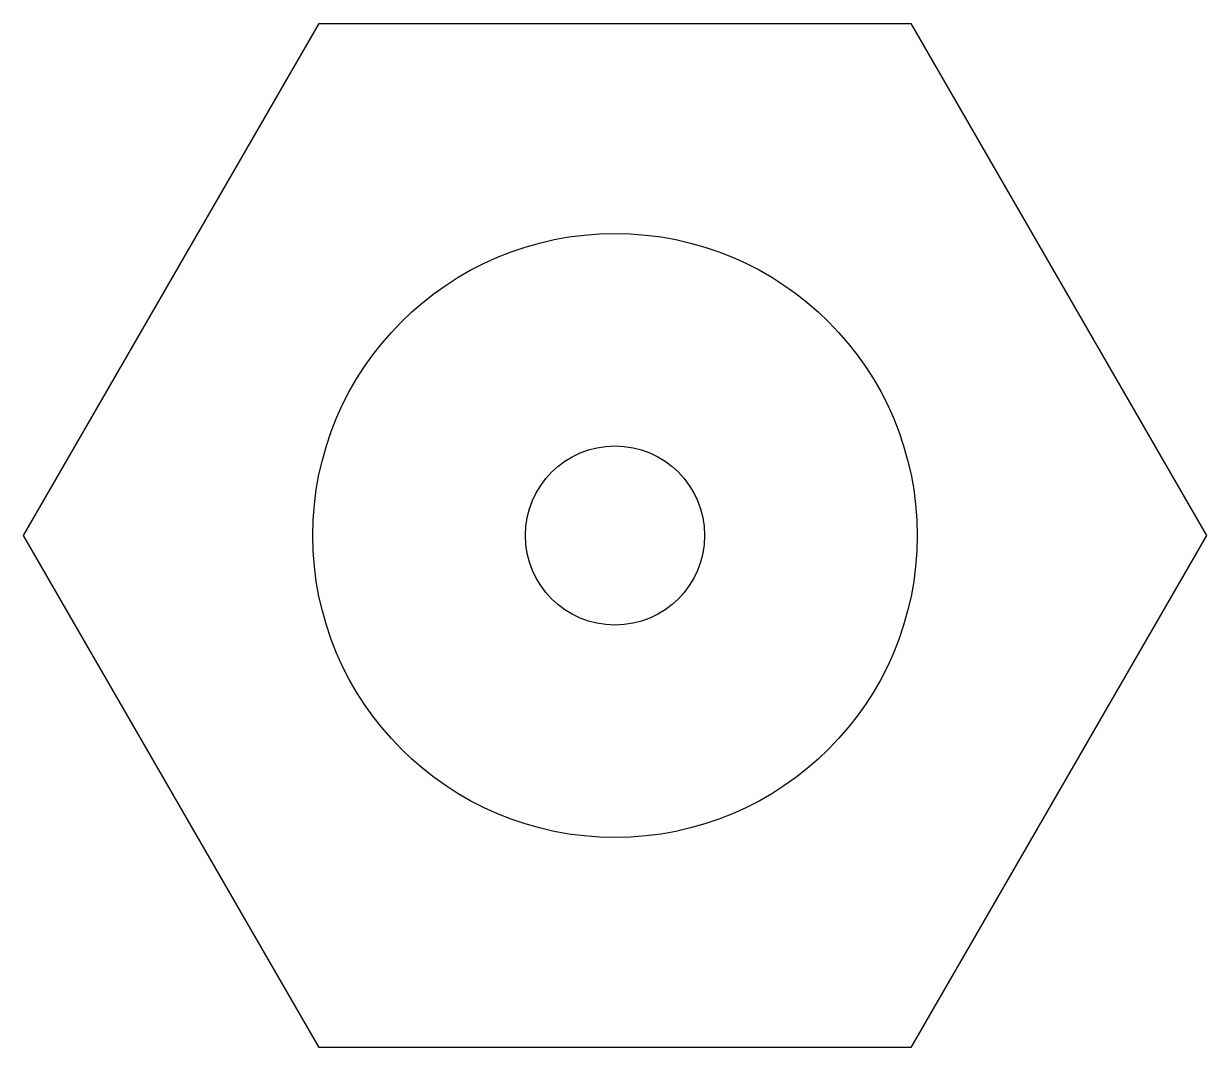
# Model space of a CAD drawing. Header units: millimetres. Extents: x -11.5 to 11.5, y -10 to 10.
import ezdxf

# ---------------------------------------------------------------- set-up
doc = ezdxf.new("R2010")
doc.units = ezdxf.units.MM
doc.layers.get('0').update_dxf_attribs({"linetype": 'CONTINUOUS'})

msp = doc.modelspace()

# ---------------------------------------------------------------- linework, layer by layer
msp.add_lwpolyline([(5.774, -10), (-5.774, -10), (-11.547, 0), (-5.774, 10), (5.774, 10), (11.547, 0)], close=True)
for radius in [5.9, 1.75]:
    msp.add_circle((0, 0), radius)

doc.saveas('drawing.dxf')
